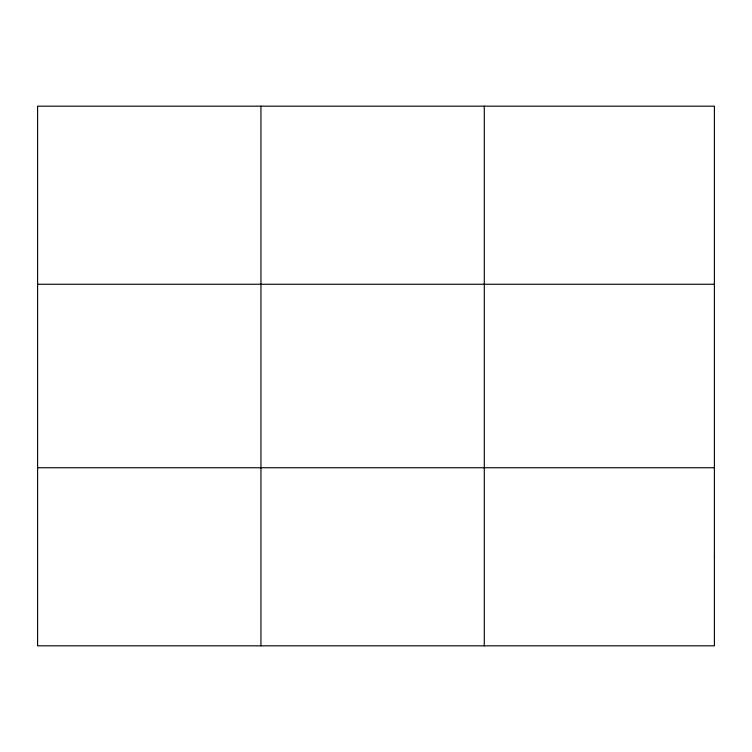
<?xml version="1.0" encoding="UTF-8"?>
<svg xmlns="http://www.w3.org/2000/svg" width="752" height="752" viewBox="0 0 752 752"><rect width="100%" height="100%" fill="white"/><g stroke="black" fill="none" stroke-linecap="round" stroke-linejoin="round"><path stroke-width="1.13" d="M260.944 645.827L260.944 106.173M484.288 645.827L484.288 106.173M37.6 284.256L714.4 284.256M37.6 467.744L714.4 467.744M714.4 556.781L714.4 645.827L37.6 645.827L37.6 106.173L714.4 106.173L714.4 556.781"/></g></svg>
